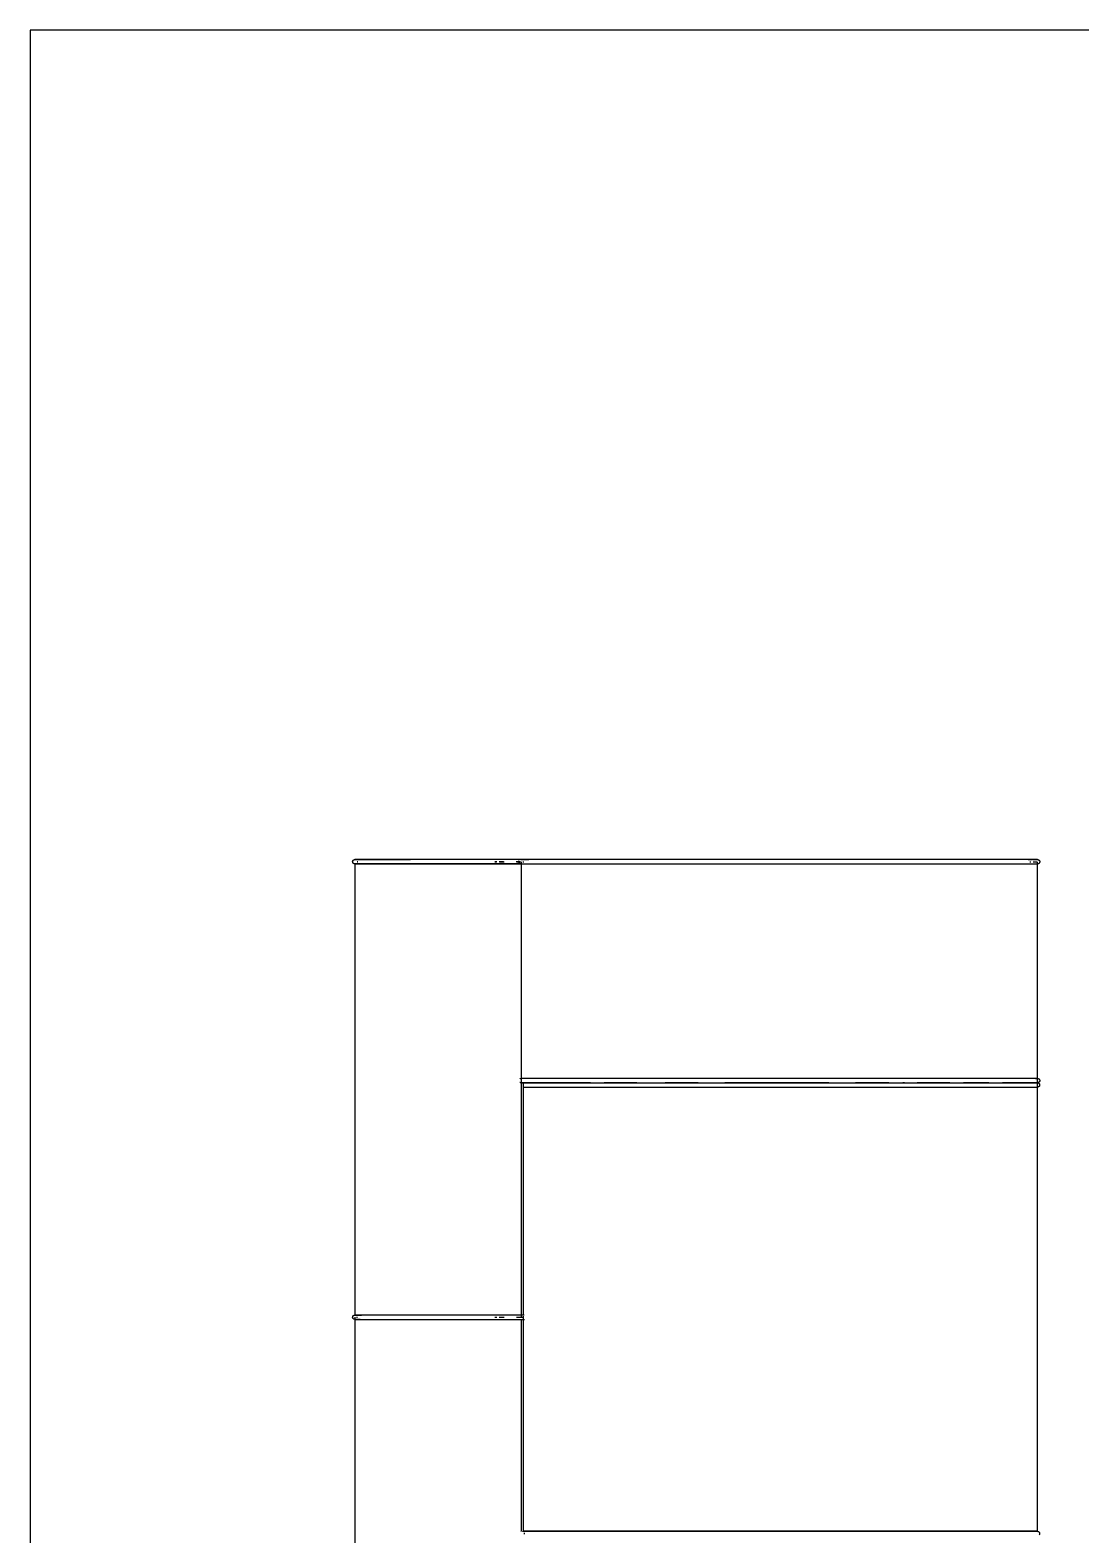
# Model space of a CAD drawing. Header units: metres. Extents: x -658 to -58, y -713 to -118.
# Drawn here: x -92.495 to -90.971, y -142.464 to -140.282 of the extents above; entities that cross this region are included whole.
import ezdxf

# ---------------------------------------------------------------- set-up
doc = ezdxf.new("R2010")
doc.units = ezdxf.units.M
doc.header["$LTSCALE"] = 100
doc.layers.add('plan', color=8, linetype='Continuous')

# ---------------------------------------------------------------- blocks, each defined once
blk = doc.blocks.new('Boxplay_Two_Seat_Settee_Sofa__-_HighTower_13286 - Boxplay_Two_Seat_Settee_Sofa__-_HighTower_13286-V113-الدور الارضي')
for p, q in [((0.3431, 0.454), (-0.8399, 0.454)), ((0.3399, 0.454), (0.3399, 0.454)), ((0.3399, 0.4461), (0.3399, 0.454)), ((0.3431, 0.4516), (0.3431, 0.4503)), ((0.3462, 0.454), (0.3462, 0.4446)), ((1.0001, 0.454), (0.3462, 0.454)), ((0.3462, 0.4488), (0.3462, 0.454)), ((0.3462, 0.251), (0.3462, 0.4488)), ((1.0001, 0.454), (1.0001, 0.454)), ((1.0001, 0.4461), (1.0001, 0.454)), ((1.0001, 0.4488), (1.0001, 0.454)), ((1.0001, 0.251), (1.0001, 0.4488)), ((1.0033, 0.4508), (1.0033, 0.4496)), ((1.0033, 0.4497), (1.0033, 0.4508)), ((1.0065, 0.3065), (1.0065, 0.3732)), ((1.0065, 0.2147), (1.0065, 0.2869)), ((0.3431, 0.251), (0.3431, 0.2481)), ((0.3431, 0.2446), (0.3431, 0.2376)), ((0.3462, 0.2446), (0.3462, 0.251)), ((0.3462, 0.2096), (0.3462, 0.2446)), ((1.0001, 0.2446), (1.0001, 0.251)), ((1.0001, 0.2134), (1.0001, 0.2446)), ((1.0033, 0.2481), (1.0033, 0.2511)), ((1.0033, 0.2509), (1.0033, 0.2488)), ((1.0033, 0.2384), (1.0033, 0.2447)), ((1.0033, 0.2442), (1.0033, 0.2374)), ((0.3431, 0.2195), (0.3431, 0.2096)), ((1.0033, 0.2147), (1.0033, 0.2202)), ((1.0033, 0.2192), (1.0033, 0.2138)), ((0.0285, 0.2083), (0.0304, 0.2083)), ((0.3403, 0.2127), (0.0326, 0.2127)), ((0.3445, 0.2098), (0.0326, 0.2098)), ((0.0326, 0.2098), (0.0326, 0.2041)), ((0.0326, 0.2041), (0.0326, -0.5224)), ((0.3399, 0.2096), (0.3399, 0.2088)), ((0.3399, 0.2088), (0.3399, 0.2083)), ((0.6828, 0.2127), (0.3422, 0.2127)), ((0.3462, 0.2085), (0.3462, 0.2088)), ((0.6797, 0.2098), (0.3463, 0.2098)), ((0.6765, 0.2098), (0.6765, 0.2098)), ((0.6765, 0.2098), (0.6765, 0.2096)), ((0.6765, 0.2096), (0.6765, 0.2088)), ((0.6765, 0.2088), (0.6765, 0.2083)), ((0.6828, 0.2098), (0.6799, 0.2098)), ((0.6828, 0.2131), (0.6828, 0.2096)), ((0.6858, 0.2131), (0.6828, 0.2131)), ((0.6828, 0.2075), (0.6828, 0.2131)), ((0.6828, 0.1125), (0.6828, 0.2075)), ((1.0033, 0.2131), (0.686, 0.2131)), ((0.6892, 0.2096), (0.6892, 0.2131)), ((1.0001, 0.2131), (1.0001, 0.2096)), ((1.0033, 0.2142), (1.0033, 0.2148)), ((1.0033, 0.2105), (1.0033, 0.209)), ((1.0065, 0.2096), (1.0065, 0.2131)), ((1.0065, 0.2108), (1.0065, 0.2127)), ((1.0065, 0.2108), (1.0065, 0.2127)), ((1.0065, 0.2085), (1.0065, 0.2108)), ((1.0065, 0.2085), (1.0065, 0.2108)), ((1.0065, 0.2085), (1.0065, 0.2083)), ((1.0065, 0.2085), (1.0065, 0.2083)), ((1.0065, 0.1692), (1.0065, 0.2019)), ((1.0065, 0.113), (1.0065, 0.1495)), ((0.6828, 0.0453), (0.6828, 0.0926)), ((1.0065, 0.0457), (1.0065, 0.093)), ((0.6828, -0.0435), (0.6828, 0.004)), ((1.0065, -0.1416), (1.0065, 0.0048)), ((0.6828, -0.2329), (0.6828, -0.0825)), ((0.6828, -0.3202), (0.6828, -0.2719)), ((1.0065, -0.3194), (1.0065, -0.2719)), ((0.6828, -0.3427), (0.6828, -0.3406)), ((0.6828, -0.4085), (0.6828, -0.3611)), ((1.0065, -0.4079), (1.0065, -0.3606)), ((0.6828, -0.4651), (0.6828, -0.4285)), ((1.0065, -0.5219), (1.0065, -0.4279)), ((0.6828, -0.5229), (0.6828, -0.4847)), ((0.0326, -0.5224), (0.0326, -0.5282)), ((0.6828, -0.5286), (0.6828, -0.5229)), ((0.0326, -0.5282), (0.0326, -0.5347)), ((0.0326, -0.5355), (0.6828, -0.5355)), ((0.6828, -0.5286), (0.6828, -0.5343)), ((0.6828, -0.5348), (0.6828, -0.5286)), ((0.6828, -0.5347), (0.6828, -0.5347)), ((0.6828, -0.5357), (1.0033, -0.5357)), ((0.6892, -0.5327), (0.6892, -0.5341)), ((1.0001, -0.5286), (1.0001, -0.5343)), ((1.0033, -0.5243), (1.0033, -0.5257)), ((1.0033, -0.5293), (1.0033, -0.5348))]:
    blk.add_line(p, q)
at = {"flags": 128}
for points in [[(0.3399, 0.454), (0.3399, 0.4541), (0.3399, 0.4542), (0.3399, 0.4544), (0.3399, 0.4545), (0.34, 0.4546), (0.34, 0.4547), (0.34, 0.4549), (0.3401, 0.455), (0.3401, 0.4551), (0.3401, 0.4552), (0.3402, 0.4553), (0.3403, 0.4555), (0.3403, 0.4556), (0.3404, 0.4557), (0.3405, 0.4558), (0.3405, 0.4559), (0.3406, 0.456), (0.3407, 0.4561), (0.3408, 0.4562), (0.3409, 0.4563), (0.341, 0.4564), (0.341, 0.4564), (0.3411, 0.4565), (0.3413, 0.4566), (0.3414, 0.4567), (0.3415, 0.4567), (0.3416, 0.4568), (0.3417, 0.4568), (0.3418, 0.4569), (0.3419, 0.4569), (0.342, 0.457), (0.3422, 0.457), (0.3423, 0.4571), (0.3424, 0.4571), (0.3425, 0.4571), (0.3427, 0.4571), (0.3428, 0.4572), (0.3429, 0.4572), (0.343, 0.4572), (0.3431, 0.4572)], [(0.3399, 0.454), (0.3399, 0.454), (0.3399, 0.454), (0.3399, 0.4539), (0.3399, 0.4539), (0.3399, 0.4539), (0.3399, 0.4538), (0.3399, 0.4537), (0.3399, 0.4537), (0.3399, 0.4536), (0.3399, 0.4535), (0.3399, 0.4534), (0.3399, 0.4533), (0.3399, 0.4531), (0.3399, 0.453), (0.3399, 0.4529), (0.3399, 0.4527), (0.3399, 0.4526), (0.3399, 0.4524), (0.3399, 0.4522), (0.3399, 0.4521), (0.3399, 0.4519), (0.3399, 0.4517), (0.3399, 0.4515), (0.3399, 0.4513), (0.3399, 0.4511), (0.3399, 0.4509), (0.3399, 0.4506), (0.3399, 0.4504), (0.3399, 0.4502), (0.3399, 0.4499), (0.3399, 0.4497), (0.3399, 0.4495), (0.3399, 0.4492), (0.3399, 0.449), (0.3399, 0.4488)], [(0.3399, 0.4488), (0.3399, 0.4022), (0.3399, 0.3552), (0.3399, 0.308), (0.3399, 0.2608), (0.3399, 0.251)], [(0.3431, 0.4572), (0.3432, 0.4572), (0.3433, 0.4572), (0.3435, 0.4571), (0.3436, 0.4571), (0.3437, 0.4571), (0.3438, 0.4571), (0.3439, 0.457), (0.3441, 0.457), (0.3442, 0.457), (0.3443, 0.4569), (0.3444, 0.4569), (0.3445, 0.4568), (0.3446, 0.4567), (0.3448, 0.4567), (0.3449, 0.4566), (0.345, 0.4565), (0.3451, 0.4565), (0.3452, 0.4564), (0.3453, 0.4563), (0.3453, 0.4562), (0.3454, 0.4561), (0.3455, 0.456), (0.3456, 0.4559), (0.3457, 0.4558), (0.3457, 0.4557), (0.3458, 0.4556), (0.3459, 0.4555), (0.3459, 0.4554), (0.346, 0.4553), (0.346, 0.4551), (0.3461, 0.455), (0.3461, 0.4549), (0.3461, 0.4548), (0.3462, 0.4547), (0.3462, 0.4545), (0.3462, 0.4544), (0.3462, 0.4543), (0.3462, 0.4542), (0.3462, 0.454), (0.3462, 0.454)], [(0.3462, 0.4488), (0.3462, 0.4491), (0.3462, 0.4493), (0.3462, 0.4496), (0.3462, 0.4498), (0.3462, 0.45), (0.3462, 0.4503), (0.3462, 0.4505), (0.3462, 0.4507), (0.3462, 0.451), (0.3462, 0.4512), (0.3462, 0.4514), (0.3462, 0.4516), (0.3462, 0.4518), (0.3462, 0.452), (0.3462, 0.4521), (0.3462, 0.4523), (0.3462, 0.4525), (0.3462, 0.4526), (0.3462, 0.4528), (0.3462, 0.4529), (0.3462, 0.4531), (0.3462, 0.4532), (0.3462, 0.4533), (0.3462, 0.4534), (0.3462, 0.4535), (0.3462, 0.4536), (0.3462, 0.4537), (0.3462, 0.4538), (0.3462, 0.4538), (0.3462, 0.4539), (0.3462, 0.4539), (0.3462, 0.454), (0.3462, 0.454), (0.3462, 0.454)], [(0.3462, 0.454), (0.3462, 0.454), (0.3462, 0.454)], [(0.3462, 0.251), (0.3462, 0.2983), (0.3462, 0.3455), (0.3462, 0.3925), (0.3462, 0.4392), (0.3462, 0.4488)], [(1.0001, 0.454), (1.0001, 0.4541), (1.0001, 0.4542), (1.0001, 0.4544), (1.0002, 0.4545), (1.0002, 0.4546), (1.0002, 0.4547), (1.0002, 0.4549), (1.0003, 0.455), (1.0003, 0.4551), (1.0004, 0.4552), (1.0004, 0.4553), (1.0005, 0.4555), (1.0005, 0.4556), (1.0006, 0.4557), (1.0007, 0.4558), (1.0008, 0.4559), (1.0008, 0.456), (1.0009, 0.4561), (1.001, 0.4562), (1.0011, 0.4563), (1.0012, 0.4564), (1.0013, 0.4564), (1.0014, 0.4565), (1.0015, 0.4566), (1.0016, 0.4567), (1.0017, 0.4567), (1.0018, 0.4568), (1.0019, 0.4568), (1.002, 0.4569), (1.0021, 0.4569), (1.0023, 0.457), (1.0024, 0.457), (1.0025, 0.4571), (1.0026, 0.4571), (1.0028, 0.4571), (1.0029, 0.4571), (1.003, 0.4572), (1.0031, 0.4572), (1.0033, 0.4572), (1.0033, 0.4572)], [(1.0001, 0.454), (1.0001, 0.454), (1.0001, 0.454), (1.0001, 0.4539), (1.0001, 0.4539), (1.0001, 0.4539), (1.0001, 0.4538), (1.0001, 0.4537), (1.0001, 0.4537), (1.0001, 0.4536), (1.0001, 0.4535), (1.0001, 0.4534), (1.0001, 0.4533), (1.0001, 0.4531), (1.0001, 0.453), (1.0001, 0.4529), (1.0001, 0.4527), (1.0001, 0.4526), (1.0001, 0.4524), (1.0001, 0.4522), (1.0001, 0.4521), (1.0001, 0.4519), (1.0001, 0.4517), (1.0001, 0.4515), (1.0001, 0.4513), (1.0001, 0.4511), (1.0001, 0.4509), (1.0001, 0.4506), (1.0001, 0.4504), (1.0001, 0.4502), (1.0001, 0.4499), (1.0001, 0.4497), (1.0001, 0.4495), (1.0001, 0.4492), (1.0001, 0.449), (1.0001, 0.4488)], [(1.0001, 0.4488), (1.0001, 0.4022), (1.0001, 0.3552), (1.0001, 0.308), (1.0001, 0.2608), (1.0001, 0.251)], [(1.0033, 0.4572), (1.0034, 0.4572), (1.0036, 0.4572), (1.0037, 0.4571), (1.0038, 0.4571), (1.0039, 0.4571), (1.0041, 0.4571), (1.0042, 0.457), (1.0043, 0.457), (1.0044, 0.457), (1.0045, 0.4569), (1.0047, 0.4569), (1.0048, 0.4568), (1.0049, 0.4567), (1.005, 0.4567), (1.0051, 0.4566), (1.0052, 0.4565), (1.0053, 0.4565), (1.0054, 0.4564), (1.0055, 0.4563), (1.0056, 0.4562), (1.0057, 0.4561), (1.0057, 0.456), (1.0058, 0.4559), (1.0059, 0.4558), (1.006, 0.4557), (1.006, 0.4556), (1.0061, 0.4555), (1.0062, 0.4554), (1.0062, 0.4553), (1.0063, 0.4551), (1.0063, 0.455), (1.0063, 0.4549), (1.0064, 0.4548), (1.0064, 0.4547), (1.0064, 0.4545), (1.0064, 0.4544), (1.0065, 0.4543), (1.0065, 0.4542), (1.0065, 0.454), (1.0065, 0.454)], [(1.0065, 0.4488), (1.0065, 0.4491), (1.0065, 0.4493), (1.0065, 0.4496), (1.0065, 0.4498), (1.0065, 0.45), (1.0065, 0.4503), (1.0065, 0.4505), (1.0065, 0.4507), (1.0065, 0.451), (1.0065, 0.4512), (1.0065, 0.4514), (1.0065, 0.4516), (1.0065, 0.4518), (1.0065, 0.452), (1.0065, 0.4521), (1.0065, 0.4523), (1.0065, 0.4525), (1.0065, 0.4526), (1.0065, 0.4528), (1.0065, 0.4529), (1.0065, 0.4531), (1.0065, 0.4532), (1.0065, 0.4533), (1.0065, 0.4534), (1.0065, 0.4535), (1.0065, 0.4536), (1.0065, 0.4537), (1.0065, 0.4538), (1.0065, 0.4538), (1.0065, 0.4539), (1.0065, 0.4539), (1.0065, 0.454), (1.0065, 0.454), (1.0065, 0.454)], [(1.0065, 0.454), (1.0065, 0.454), (1.0065, 0.454)], [(1.0065, 0.454), (1.0065, 0.4321), (1.0065, 0.3994), (1.0065, 0.3794)], [(1.0065, 0.251), (1.0065, 0.2983), (1.0065, 0.3455), (1.0065, 0.3925), (1.0065, 0.4392), (1.0065, 0.4488)], [(1.0065, 0.3794), (1.0065, 0.3794), (1.0065, 0.3793), (1.0065, 0.3793), (1.0065, 0.3792), (1.0065, 0.3791), (1.0065, 0.379), (1.0065, 0.3789), (1.0065, 0.3788), (1.0065, 0.3787), (1.0065, 0.3785), (1.0065, 0.3784), (1.0065, 0.3783), (1.0065, 0.3781), (1.0065, 0.3779), (1.0065, 0.3778), (1.0065, 0.3776), (1.0065, 0.3774), (1.0065, 0.3772), (1.0065, 0.377), (1.0065, 0.3768), (1.0065, 0.3766), (1.0065, 0.3764), (1.0065, 0.3762), (1.0065, 0.3759), (1.0065, 0.3757), (1.0065, 0.3755), (1.0065, 0.3752), (1.0065, 0.375), (1.0065, 0.3747), (1.0065, 0.3745), (1.0065, 0.3742), (1.0065, 0.374), (1.0065, 0.3737), (1.0065, 0.3735), (1.0065, 0.3732), (1.0065, 0.3732)], [(0.3399, 0.251), (0.3399, 0.2507), (0.3399, 0.2505), (0.3399, 0.2502), (0.3399, 0.25), (0.3399, 0.2497), (0.3399, 0.2495), (0.3399, 0.2492), (0.3399, 0.249), (0.3399, 0.2487), (0.3399, 0.2485), (0.3399, 0.2483), (0.3399, 0.248), (0.3399, 0.2478), (0.3399, 0.2476), (0.3399, 0.2474), (0.3399, 0.2472), (0.3399, 0.247), (0.3399, 0.2468), (0.3399, 0.2466), (0.3399, 0.2464), (0.3399, 0.2462), (0.3399, 0.2461), (0.3399, 0.2459), (0.3399, 0.2457), (0.3399, 0.2456), (0.3399, 0.2455), (0.3399, 0.2453), (0.3399, 0.2452), (0.3399, 0.2451), (0.3399, 0.245), (0.3399, 0.2449), (0.3399, 0.2448), (0.3399, 0.2447), (0.3399, 0.2447), (0.3399, 0.2446), (0.3399, 0.2446), (0.3399, 0.2446)], [(0.3399, 0.2446), (0.3399, 0.2246), (0.3399, 0.211), (0.3399, 0.2096)], [(0.3462, 0.2446), (0.3462, 0.2446), (0.3462, 0.2447), (0.3462, 0.2447), (0.3462, 0.2448), (0.3462, 0.2449), (0.3462, 0.245), (0.3462, 0.2451), (0.3462, 0.2452), (0.3462, 0.2453), (0.3462, 0.2454), (0.3462, 0.2456), (0.3462, 0.2457), (0.3462, 0.2459), (0.3462, 0.246), (0.3462, 0.2462), (0.3462, 0.2464), (0.3462, 0.2465), (0.3462, 0.2467), (0.3462, 0.2469), (0.3462, 0.2471), (0.3462, 0.2473), (0.3462, 0.2476), (0.3462, 0.2478), (0.3462, 0.248), (0.3462, 0.2482), (0.3462, 0.2485), (0.3462, 0.2487), (0.3462, 0.2489), (0.3462, 0.2492), (0.3462, 0.2494), (0.3462, 0.2497), (0.3462, 0.2499), (0.3462, 0.2502), (0.3462, 0.2504), (0.3462, 0.2507), (0.3462, 0.2509), (0.3462, 0.251)], [(0.3462, 0.2096), (0.3462, 0.2221), (0.3462, 0.2412), (0.3462, 0.2446)], [(1.0001, 0.251), (1.0001, 0.2507), (1.0001, 0.2505), (1.0001, 0.2502), (1.0001, 0.25), (1.0001, 0.2497), (1.0001, 0.2495), (1.0001, 0.2492), (1.0001, 0.249), (1.0001, 0.2487), (1.0001, 0.2485), (1.0001, 0.2483), (1.0001, 0.248), (1.0001, 0.2478), (1.0001, 0.2476), (1.0001, 0.2474), (1.0001, 0.2472), (1.0001, 0.247), (1.0001, 0.2468), (1.0001, 0.2466), (1.0001, 0.2464), (1.0001, 0.2462), (1.0001, 0.2461), (1.0001, 0.2459), (1.0001, 0.2457), (1.0001, 0.2456), (1.0001, 0.2455), (1.0001, 0.2453), (1.0001, 0.2452), (1.0001, 0.2451), (1.0001, 0.245), (1.0001, 0.2449), (1.0001, 0.2448), (1.0001, 0.2447), (1.0001, 0.2447), (1.0001, 0.2446), (1.0001, 0.2446), (1.0001, 0.2446)], [(1.0001, 0.2446), (1.0001, 0.2246), (1.0001, 0.211), (1.0001, 0.2096)], [(1.0065, 0.2446), (1.0065, 0.2446), (1.0065, 0.2447), (1.0065, 0.2447), (1.0065, 0.2448), (1.0065, 0.2449), (1.0065, 0.245), (1.0065, 0.2451), (1.0065, 0.2452), (1.0065, 0.2453), (1.0065, 0.2454), (1.0065, 0.2456), (1.0065, 0.2457), (1.0065, 0.2459), (1.0065, 0.246), (1.0065, 0.2462), (1.0065, 0.2464), (1.0065, 0.2465), (1.0065, 0.2467), (1.0065, 0.2469), (1.0065, 0.2471), (1.0065, 0.2473), (1.0065, 0.2476), (1.0065, 0.2478), (1.0065, 0.248), (1.0065, 0.2482), (1.0065, 0.2485), (1.0065, 0.2487), (1.0065, 0.2489), (1.0065, 0.2492), (1.0065, 0.2494), (1.0065, 0.2497), (1.0065, 0.2499), (1.0065, 0.2502), (1.0065, 0.2504), (1.0065, 0.2507), (1.0065, 0.2509), (1.0065, 0.251)], [(1.0065, 0.2096), (1.0065, 0.2221), (1.0065, 0.2412), (1.0065, 0.2446)], [(0.0325, 0.2107), (0.0325, 0.2106), (0.0325, 0.2105), (0.0326, 0.2104), (0.0326, 0.2102), (0.0326, 0.2101), (0.0326, 0.21), (0.0326, 0.2099), (0.0326, 0.2098)], [(0.0326, 0.2132), (0.0326, 0.213), (0.0326, 0.2129), (0.0326, 0.2128)], [(0.0326, 0.2041), (0.0326, 0.2043), (0.0326, 0.2046), (0.0326, 0.2048), (0.0326, 0.2051), (0.0326, 0.2053), (0.0326, 0.2055), (0.0326, 0.2058), (0.0326, 0.206), (0.0326, 0.2063), (0.0326, 0.2065), (0.0326, 0.2067), (0.0326, 0.2069), (0.0326, 0.2071), (0.0326, 0.2073), (0.0326, 0.2075), (0.0326, 0.2077), (0.0326, 0.2079), (0.0326, 0.2081), (0.0326, 0.2083), (0.0326, 0.2084), (0.0326, 0.2086), (0.0326, 0.2087), (0.0326, 0.2089), (0.0326, 0.209), (0.0326, 0.2091), (0.0326, 0.2092), (0.0326, 0.2093), (0.0326, 0.2094), (0.0326, 0.2095), (0.0326, 0.2096), (0.0326, 0.2096), (0.0326, 0.2097), (0.0326, 0.2098), (0.0326, 0.2098), (0.0326, 0.2098), (0.0326, 0.2098), (0.0326, 0.2098)], [(0.0326, 0.2098), (0.0326, 0.2098), (0.0326, 0.2098)], [(0.0326, -0.5224), (0.0326, -0.3603), (0.0326, -0.1978), (0.0326, -0.0353), (0.0326, 0.127), (0.0326, 0.2041)], [(0.3399, 0.2129), (0.3399, 0.213), (0.3399, 0.2131)], [(0.6765, 0.2129), (0.6765, 0.213), (0.6765, 0.2131)], [(0.6765, 0.2098), (0.6765, 0.21), (0.6765, 0.2101), (0.6765, 0.2102), (0.6765, 0.2103), (0.6766, 0.2105), (0.6766, 0.2106), (0.6766, 0.2107)], [(0.6765, 0.2098), (0.6765, 0.2098), (0.6765, 0.2098), (0.6765, 0.2098), (0.6765, 0.2098), (0.6765, 0.2097), (0.6765, 0.2096), (0.6765, 0.2096), (0.6765, 0.2095), (0.6765, 0.2094), (0.6765, 0.2093), (0.6765, 0.2092), (0.6765, 0.2091), (0.6765, 0.209), (0.6765, 0.2089), (0.6765, 0.2087), (0.6765, 0.2086), (0.6765, 0.2084), (0.6765, 0.2083), (0.6765, 0.2081), (0.6765, 0.2079), (0.6765, 0.2077), (0.6765, 0.2075), (0.6765, 0.2073), (0.6765, 0.2071), (0.6765, 0.2069), (0.6765, 0.2067), (0.6765, 0.2065), (0.6765, 0.2062), (0.6765, 0.206), (0.6765, 0.2058), (0.6765, 0.2055), (0.6765, 0.2053), (0.6765, 0.2051), (0.6765, 0.2048), (0.6765, 0.2046), (0.6765, 0.2043), (0.6765, 0.2041)], [(0.6765, 0.2041), (0.6765, 0.042), (0.6765, -0.1205), (0.6765, -0.283), (0.6765, -0.4453), (0.6765, -0.5224)], [(0.6827, 0.2107), (0.6828, 0.2106), (0.6828, 0.2105), (0.6828, 0.2104)], [(0.6828, 0.2131), (0.6828, 0.2133), (0.6829, 0.2134), (0.6829, 0.2135), (0.6829, 0.2136), (0.6829, 0.2138), (0.6829, 0.2139), (0.683, 0.214), (0.683, 0.2141), (0.6831, 0.2143), (0.6831, 0.2144), (0.6831, 0.2145), (0.6832, 0.2146), (0.6833, 0.2147), (0.6833, 0.2148)], [(0.6828, 0.2131), (0.6828, 0.2131), (0.6828, 0.2131)], [(0.6828, 0.2131), (0.6828, 0.2131), (0.6828, 0.2131), (0.6828, 0.2131), (0.6828, 0.2131), (0.6828, 0.213), (0.6828, 0.2129), (0.6828, 0.2129), (0.6828, 0.2128), (0.6828, 0.2127), (0.6828, 0.2126), (0.6828, 0.2125), (0.6828, 0.2124), (0.6828, 0.2123), (0.6828, 0.2122), (0.6828, 0.212), (0.6828, 0.2119), (0.6828, 0.2117), (0.6828, 0.2116), (0.6828, 0.2114), (0.6828, 0.2112), (0.6828, 0.211), (0.6828, 0.2108), (0.6828, 0.2106), (0.6828, 0.2104), (0.6828, 0.2102), (0.6828, 0.21), (0.6828, 0.2098), (0.6828, 0.2095), (0.6828, 0.2093), (0.6828, 0.2091), (0.6828, 0.2088), (0.6828, 0.2086), (0.6828, 0.2084), (0.6828, 0.2081), (0.6828, 0.2079), (0.6828, 0.2076), (0.6828, 0.2075)], [(0.6828, 0.2075), (0.6828, 0.0702), (0.6828, -0.0675), (0.6828, -0.2053), (0.6828, -0.343), (0.6828, -0.4804), (0.6828, -0.5229)], [(0.6888, 0.2147), (0.6888, 0.2146), (0.6889, 0.2145), (0.6889, 0.2144), (0.689, 0.2143), (0.689, 0.2142), (0.6891, 0.214), (0.6891, 0.2139), (0.6891, 0.2138), (0.6892, 0.2137), (0.6892, 0.2135), (0.6892, 0.2134), (0.6892, 0.2133), (0.6892, 0.2132), (0.6892, 0.2131)], [(0.6892, 0.2075), (0.6892, 0.2077), (0.6892, 0.208), (0.6892, 0.2082), (0.6892, 0.2085), (0.6892, 0.2087), (0.6892, 0.2089), (0.6892, 0.2092), (0.6892, 0.2094), (0.6892, 0.2096), (0.6892, 0.2099), (0.6892, 0.2101), (0.6892, 0.2103), (0.6892, 0.2105), (0.6892, 0.2107), (0.6892, 0.2109), (0.6892, 0.2111), (0.6892, 0.2113), (0.6892, 0.2115), (0.6892, 0.2116), (0.6892, 0.2118), (0.6892, 0.2119), (0.6892, 0.2121), (0.6892, 0.2122), (0.6892, 0.2123), (0.6892, 0.2125), (0.6892, 0.2126), (0.6892, 0.2127), (0.6892, 0.2128), (0.6892, 0.2128), (0.6892, 0.2129), (0.6892, 0.213), (0.6892, 0.213), (0.6892, 0.2131), (0.6892, 0.2131), (0.6892, 0.2131), (0.6892, 0.2131)], [(0.6892, 0.2131), (0.6892, 0.2131), (0.6892, 0.2131)], [(0.6892, -0.5229), (0.6892, -0.3856), (0.6892, -0.2479), (0.6892, -0.1101), (0.6892, 0.0276), (0.6892, 0.165), (0.6892, 0.2075)], [(1.0001, 0.2131), (1.0001, 0.2133), (1.0001, 0.2134), (1.0001, 0.2135), (1.0002, 0.2136), (1.0002, 0.2138), (1.0002, 0.2139), (1.0002, 0.214), (1.0003, 0.2141), (1.0003, 0.2143), (1.0004, 0.2144), (1.0004, 0.2145), (1.0005, 0.2146), (1.0005, 0.2147), (1.0006, 0.2148), (1.0007, 0.2149), (1.0008, 0.215), (1.0008, 0.2151), (1.0009, 0.2152), (1.001, 0.2153), (1.0011, 0.2154), (1.0012, 0.2155), (1.0013, 0.2156), (1.0014, 0.2157), (1.0015, 0.2157), (1.0016, 0.2158), (1.0017, 0.2159), (1.0018, 0.2159), (1.0019, 0.216), (1.002, 0.216), (1.0021, 0.2161), (1.0023, 0.2161), (1.0024, 0.2162), (1.0025, 0.2162), (1.0026, 0.2162), (1.0028, 0.2163), (1.0029, 0.2163), (1.003, 0.2163), (1.0031, 0.2163), (1.0033, 0.2163), (1.0033, 0.2163)], [(1.0001, 0.2131), (1.0001, 0.2131), (1.0001, 0.2131)], [(1.0001, 0.2131), (1.0001, 0.2131), (1.0001, 0.2131), (1.0001, 0.2131), (1.0001, 0.2131), (1.0001, 0.213), (1.0001, 0.2129), (1.0001, 0.2129), (1.0001, 0.2128), (1.0001, 0.2127), (1.0001, 0.2126), (1.0001, 0.2125), (1.0001, 0.2124), (1.0001, 0.2123), (1.0001, 0.2122), (1.0001, 0.212), (1.0001, 0.2119), (1.0001, 0.2117), (1.0001, 0.2116), (1.0001, 0.2114), (1.0001, 0.2112), (1.0001, 0.211), (1.0001, 0.2108), (1.0001, 0.2106), (1.0001, 0.2104), (1.0001, 0.2102), (1.0001, 0.21), (1.0001, 0.2098), (1.0001, 0.2095), (1.0001, 0.2093), (1.0001, 0.2091), (1.0001, 0.2088), (1.0001, 0.2086), (1.0001, 0.2084), (1.0001, 0.2081), (1.0001, 0.2079), (1.0001, 0.2076), (1.0001, 0.2075)], [(1.0001, 0.2075), (1.0001, 0.0702), (1.0001, -0.0675), (1.0001, -0.2053), (1.0001, -0.343), (1.0001, -0.4804), (1.0001, -0.5229)], [(1.0002, 0.2133), (1.0002, 0.2134), (1.0002, 0.2135), (1.0002, 0.2136), (1.0003, 0.2137), (1.0003, 0.2139), (1.0004, 0.214), (1.0004, 0.2141), (1.0005, 0.2142)], [(1.0008, 0.2147), (1.0009, 0.2148), (1.001, 0.2149), (1.0011, 0.215), (1.0012, 0.2151), (1.0013, 0.2152), (1.0014, 0.2153), (1.0015, 0.2153), (1.0016, 0.2154), (1.0017, 0.2155), (1.0018, 0.2155), (1.0019, 0.2156), (1.002, 0.2157), (1.0021, 0.2157), (1.0023, 0.2158), (1.0024, 0.2158), (1.0025, 0.2158), (1.0026, 0.2159), (1.0028, 0.2159), (1.0029, 0.2159), (1.003, 0.2159), (1.0031, 0.2159), (1.0033, 0.2159), (1.0033, 0.2159)], [(1.0033, 0.2163), (1.0034, 0.2163), (1.0036, 0.2163), (1.0037, 0.2163), (1.0038, 0.2163), (1.0039, 0.2162), (1.0041, 0.2162), (1.0042, 0.2162), (1.0043, 0.2161), (1.0044, 0.2161), (1.0045, 0.2161), (1.0047, 0.216), (1.0048, 0.2159)], [(1.0033, 0.2159), (1.0034, 0.2159), (1.0036, 0.2159), (1.0037, 0.2159), (1.0038, 0.2159), (1.0039, 0.2159), (1.0041, 0.2158), (1.0042, 0.2158)], [(1.0033, 0.2159), (1.0034, 0.2159), (1.0036, 0.2159), (1.0037, 0.2159), (1.0038, 0.2159), (1.0039, 0.2159), (1.0041, 0.2158), (1.0042, 0.2158)], [(1.0064, 0.2133), (1.0064, 0.2132), (1.0065, 0.213), (1.0065, 0.2129), (1.0065, 0.2128), (1.0065, 0.2127)], [(1.0064, 0.2133), (1.0064, 0.2132), (1.0065, 0.213), (1.0065, 0.2129), (1.0065, 0.2128), (1.0065, 0.2127)], [(1.0065, 0.2083), (1.0065, 0.2081), (1.0065, 0.208), (1.0065, 0.2079), (1.0064, 0.2078), (1.0064, 0.2076)], [(1.0065, 0.2083), (1.0065, 0.2082), (1.0065, 0.2081), (1.0065, 0.2079), (1.0064, 0.2078), (1.0064, 0.2077)], [(1.0065, 0.2083), (1.0065, 0.2081), (1.0065, 0.208), (1.0065, 0.2079), (1.0064, 0.2078), (1.0064, 0.2076)], [(1.0065, 0.2134), (1.0065, 0.2133), (1.0065, 0.2132), (1.0065, 0.2131)], [(1.0065, 0.2134), (1.0065, 0.2132), (1.0065, 0.2129), (1.0065, 0.2127), (1.0065, 0.2124), (1.0065, 0.2122), (1.0065, 0.212), (1.0065, 0.2117), (1.0065, 0.2115), (1.0065, 0.2113), (1.0065, 0.2111), (1.0065, 0.2109)], [(1.0065, 0.2075), (1.0065, 0.2077), (1.0065, 0.208), (1.0065, 0.2082), (1.0065, 0.2085), (1.0065, 0.2087), (1.0065, 0.2089), (1.0065, 0.2092), (1.0065, 0.2094), (1.0065, 0.2096), (1.0065, 0.2099), (1.0065, 0.2101), (1.0065, 0.2103), (1.0065, 0.2105), (1.0065, 0.2107), (1.0065, 0.2109), (1.0065, 0.2111), (1.0065, 0.2113), (1.0065, 0.2115), (1.0065, 0.2116), (1.0065, 0.2118), (1.0065, 0.2119), (1.0065, 0.2121), (1.0065, 0.2122), (1.0065, 0.2123), (1.0065, 0.2125), (1.0065, 0.2126), (1.0065, 0.2127), (1.0065, 0.2128), (1.0065, 0.2128), (1.0065, 0.2129), (1.0065, 0.213), (1.0065, 0.213), (1.0065, 0.2131), (1.0065, 0.2131), (1.0065, 0.2131), (1.0065, 0.2131)], [(1.0065, 0.2131), (1.0065, 0.2131), (1.0065, 0.2131)], [(1.0065, 0.2127), (1.0065, 0.2108), (1.0065, 0.2083)], [(1.0065, 0.2127), (1.0065, 0.2108), (1.0065, 0.2083)], [(1.0065, 0.2091), (1.0065, 0.209), (1.0065, 0.2088), (1.0065, 0.2088), (1.0065, 0.2087), (1.0065, 0.2086), (1.0065, 0.2085), (1.0065, 0.2085), (1.0065, 0.2084), (1.0065, 0.2084), (1.0065, 0.2083), (1.0065, 0.2083), (1.0065, 0.2083)], [(1.0065, 0.2083), (1.0065, 0.2085), (1.0065, 0.2088)], [(1.0065, 0.2083), (1.0065, 0.2085), (1.0065, 0.2088)], [(1.0065, 0.2083), (1.0065, 0.2083), (1.0065, 0.2082), (1.0065, 0.2082), (1.0065, 0.2081), (1.0065, 0.2081), (1.0065, 0.208), (1.0065, 0.2079), (1.0065, 0.2078), (1.0065, 0.2077), (1.0065, 0.2076), (1.0065, 0.2075), (1.0065, 0.2074), (1.0065, 0.2073), (1.0065, 0.2071), (1.0065, 0.207), (1.0065, 0.2068), (1.0065, 0.2066), (1.0065, 0.2065), (1.0065, 0.2063), (1.0065, 0.2061), (1.0065, 0.2059), (1.0065, 0.2057), (1.0065, 0.2055), (1.0065, 0.2053), (1.0065, 0.205), (1.0065, 0.2048), (1.0065, 0.2046), (1.0065, 0.2044), (1.0065, 0.2041), (1.0065, 0.2039), (1.0065, 0.2036), (1.0065, 0.2034), (1.0065, 0.2031), (1.0065, 0.2029), (1.0065, 0.2026), (1.0065, 0.2024), (1.0065, 0.2021), (1.0065, 0.2019)], [(1.0065, 0.2083), (1.0065, 0.2083), (1.0065, 0.2083)], [(1.0065, -0.5229), (1.0065, -0.3856), (1.0065, -0.2479), (1.0065, -0.1101), (1.0065, 0.0276), (1.0065, 0.165), (1.0065, 0.2075)], [(0.0326, -0.5282), (0.0326, -0.5281), (0.0326, -0.5281), (0.0326, -0.5281), (0.0326, -0.528), (0.0326, -0.5279), (0.0326, -0.5279), (0.0326, -0.5278), (0.0326, -0.5277), (0.0326, -0.5276), (0.0326, -0.5275), (0.0326, -0.5273), (0.0326, -0.5272), (0.0326, -0.5271), (0.0326, -0.5269), (0.0326, -0.5268), (0.0326, -0.5266), (0.0326, -0.5264), (0.0326, -0.5262), (0.0326, -0.5261), (0.0326, -0.5259), (0.0326, -0.5257), (0.0326, -0.5255), (0.0326, -0.5252), (0.0326, -0.525), (0.0326, -0.5248), (0.0326, -0.5246), (0.0326, -0.5244), (0.0326, -0.5241), (0.0326, -0.5239), (0.0326, -0.5236), (0.0326, -0.5234), (0.0326, -0.5231), (0.0326, -0.5229), (0.0326, -0.5226), (0.0326, -0.5224)], [(0.6765, -0.5224), (0.6765, -0.5226), (0.6765, -0.5229), (0.6765, -0.5231), (0.6765, -0.5234), (0.6765, -0.5236), (0.6765, -0.5239), (0.6765, -0.5241), (0.6765, -0.5244), (0.6765, -0.5246), (0.6765, -0.5248), (0.6765, -0.525), (0.6765, -0.5253), (0.6765, -0.5255), (0.6765, -0.5257), (0.6765, -0.5259), (0.6765, -0.5261), (0.6765, -0.5262), (0.6765, -0.5264), (0.6765, -0.5266), (0.6765, -0.5268), (0.6765, -0.5269), (0.6765, -0.5271), (0.6765, -0.5272), (0.6765, -0.5273), (0.6765, -0.5275), (0.6765, -0.5276), (0.6765, -0.5277), (0.6765, -0.5278), (0.6765, -0.5279), (0.6765, -0.5279), (0.6765, -0.528), (0.6765, -0.5281), (0.6765, -0.5281), (0.6765, -0.5281), (0.6765, -0.5282)], [(0.6828, -0.5229), (0.6828, -0.5232), (0.6828, -0.5234), (0.6828, -0.5237), (0.6828, -0.5239), (0.6828, -0.5241), (0.6828, -0.5244), (0.6828, -0.5246), (0.6828, -0.5249), (0.6828, -0.5251), (0.6828, -0.5253), (0.6828, -0.5255), (0.6828, -0.5257), (0.6828, -0.526), (0.6828, -0.5262), (0.6828, -0.5264), (0.6828, -0.5265), (0.6828, -0.5267), (0.6828, -0.5269), (0.6828, -0.5271), (0.6828, -0.5272), (0.6828, -0.5274), (0.6828, -0.5275), (0.6828, -0.5277), (0.6828, -0.5278), (0.6828, -0.5279), (0.6828, -0.528), (0.6828, -0.5281), (0.6828, -0.5282), (0.6828, -0.5283), (0.6828, -0.5284), (0.6828, -0.5284), (0.6828, -0.5285), (0.6828, -0.5285), (0.6828, -0.5286), (0.6828, -0.5286)], [(0.6892, -0.5286), (0.6892, -0.5286), (0.6892, -0.5285), (0.6892, -0.5285), (0.6892, -0.5284), (0.6892, -0.5284), (0.6892, -0.5283), (0.6892, -0.5282), (0.6892, -0.5281), (0.6892, -0.528), (0.6892, -0.5279), (0.6892, -0.5278), (0.6892, -0.5277), (0.6892, -0.5275), (0.6892, -0.5274), (0.6892, -0.5272), (0.6892, -0.5271), (0.6892, -0.5269), (0.6892, -0.5267), (0.6892, -0.5265), (0.6892, -0.5263), (0.6892, -0.5261), (0.6892, -0.5259), (0.6892, -0.5257), (0.6892, -0.5255), (0.6892, -0.5253), (0.6892, -0.5251), (0.6892, -0.5248), (0.6892, -0.5246), (0.6892, -0.5244), (0.6892, -0.5241), (0.6892, -0.5239), (0.6892, -0.5236), (0.6892, -0.5234), (0.6892, -0.5231), (0.6892, -0.5229)], [(1.0001, -0.5229), (1.0001, -0.5232), (1.0001, -0.5234), (1.0001, -0.5237), (1.0001, -0.5239), (1.0001, -0.5241), (1.0001, -0.5244), (1.0001, -0.5246), (1.0001, -0.5249), (1.0001, -0.5251), (1.0001, -0.5253), (1.0001, -0.5255), (1.0001, -0.5257), (1.0001, -0.526), (1.0001, -0.5262), (1.0001, -0.5264), (1.0001, -0.5265), (1.0001, -0.5267), (1.0001, -0.5269), (1.0001, -0.5271), (1.0001, -0.5272), (1.0001, -0.5274), (1.0001, -0.5275), (1.0001, -0.5277), (1.0001, -0.5278), (1.0001, -0.5279), (1.0001, -0.528), (1.0001, -0.5281), (1.0001, -0.5282), (1.0001, -0.5283), (1.0001, -0.5284), (1.0001, -0.5284), (1.0001, -0.5285), (1.0001, -0.5285), (1.0001, -0.5286), (1.0001, -0.5286)], [(1.0065, -0.5219), (1.0065, -0.5221), (1.0065, -0.5224), (1.0065, -0.5226), (1.0065, -0.5229), (1.0065, -0.5231), (1.0065, -0.5234), (1.0065, -0.5236), (1.0065, -0.5239), (1.0065, -0.5241), (1.0065, -0.5243), (1.0065, -0.5246), (1.0065, -0.5248), (1.0065, -0.525), (1.0065, -0.5252), (1.0065, -0.5255), (1.0065, -0.5257), (1.0065, -0.5259), (1.0065, -0.5261), (1.0065, -0.5262), (1.0065, -0.5264), (1.0065, -0.5266), (1.0065, -0.5268), (1.0065, -0.5269), (1.0065, -0.5271), (1.0065, -0.5272), (1.0065, -0.5273), (1.0065, -0.5275), (1.0065, -0.5276)], [(1.0065, -0.5286), (1.0065, -0.5286), (1.0065, -0.5285), (1.0065, -0.5285), (1.0065, -0.5284), (1.0065, -0.5284), (1.0065, -0.5283), (1.0065, -0.5282), (1.0065, -0.5281), (1.0065, -0.528), (1.0065, -0.5279), (1.0065, -0.5278), (1.0065, -0.5277), (1.0065, -0.5275), (1.0065, -0.5274), (1.0065, -0.5272), (1.0065, -0.5271), (1.0065, -0.5269), (1.0065, -0.5267), (1.0065, -0.5265), (1.0065, -0.5263), (1.0065, -0.5261), (1.0065, -0.5259), (1.0065, -0.5257), (1.0065, -0.5255), (1.0065, -0.5253), (1.0065, -0.5251), (1.0065, -0.5248), (1.0065, -0.5246), (1.0065, -0.5244), (1.0065, -0.5241), (1.0065, -0.5239), (1.0065, -0.5236), (1.0065, -0.5234), (1.0065, -0.5231), (1.0065, -0.5229)], [(0.0294, -0.5387), (0.0293, -0.5387), (0.0292, -0.5387), (0.029, -0.5387), (0.0289, -0.5387), (0.0288, -0.5386), (0.0287, -0.5386), (0.0286, -0.5386), (0.0284, -0.5385), (0.0283, -0.5385), (0.0282, -0.5385), (0.0281, -0.5384), (0.028, -0.5383), (0.0279, -0.5383), (0.0277, -0.5382), (0.0276, -0.5382), (0.0275, -0.5381), (0.0274, -0.538)], [(0.0326, -0.5355), (0.0326, -0.5357), (0.0326, -0.5358), (0.0326, -0.5359), (0.0326, -0.536), (0.0325, -0.5362), (0.0325, -0.5363), (0.0325, -0.5364), (0.0324, -0.5365), (0.0324, -0.5366), (0.0324, -0.5368), (0.0323, -0.5369), (0.0322, -0.537), (0.0322, -0.5371), (0.0321, -0.5372), (0.032, -0.5373), (0.032, -0.5374), (0.0319, -0.5375), (0.0318, -0.5376), (0.0317, -0.5377), (0.0316, -0.5378), (0.0315, -0.5379), (0.0315, -0.538), (0.0314, -0.5381), (0.0312, -0.5381), (0.0311, -0.5382), (0.031, -0.5383), (0.0309, -0.5383), (0.0308, -0.5384), (0.0307, -0.5384), (0.0306, -0.5385), (0.0305, -0.5385), (0.0303, -0.5386), (0.0302, -0.5386), (0.0301, -0.5386), (0.03, -0.5387), (0.0298, -0.5387), (0.0297, -0.5387), (0.0296, -0.5387), (0.0295, -0.5387), (0.0294, -0.5387)], [(0.0326, -0.5355), (0.0326, -0.5339), (0.0326, -0.5288), (0.0326, -0.5282)], [(0.0326, -0.5335), (0.0326, -0.5355), (0.0326, -0.5355)], [(0.6765, -0.5282), (0.6765, -0.5335), (0.6765, -0.5355), (0.6765, -0.5355)], [(0.6797, -0.5387), (0.6795, -0.5387), (0.6794, -0.5387), (0.6793, -0.5387), (0.6792, -0.5387), (0.679, -0.5386), (0.6789, -0.5386), (0.6788, -0.5386), (0.6787, -0.5385), (0.6786, -0.5385), (0.6784, -0.5385), (0.6783, -0.5384), (0.6782, -0.5383), (0.6781, -0.5383), (0.678, -0.5382), (0.6779, -0.5382), (0.6778, -0.5381), (0.6777, -0.538), (0.6776, -0.5379), (0.6775, -0.5378), (0.6774, -0.5377), (0.6773, -0.5377), (0.6772, -0.5376), (0.6771, -0.5375), (0.6771, -0.5374), (0.677, -0.5372), (0.6769, -0.5371), (0.6769, -0.537), (0.6768, -0.5369), (0.6768, -0.5368), (0.6767, -0.5367), (0.6767, -0.5366), (0.6766, -0.5364), (0.6766, -0.5363), (0.6766, -0.5362), (0.6765, -0.5361), (0.6765, -0.5359), (0.6765, -0.5358), (0.6765, -0.5357), (0.6765, -0.5356), (0.6765, -0.5355)], [(0.6829, -0.5355), (0.6828, -0.5357), (0.6828, -0.5358), (0.6828, -0.5359), (0.6828, -0.536), (0.6828, -0.5362), (0.6828, -0.5363), (0.6827, -0.5364), (0.6827, -0.5365), (0.6826, -0.5366), (0.6826, -0.5368), (0.6825, -0.5369), (0.6825, -0.537), (0.6824, -0.5371), (0.6824, -0.5372), (0.6823, -0.5373), (0.6822, -0.5374), (0.6821, -0.5375), (0.6821, -0.5376), (0.682, -0.5377), (0.6819, -0.5378), (0.6818, -0.5379), (0.6817, -0.538), (0.6816, -0.5381), (0.6815, -0.5381), (0.6814, -0.5382), (0.6813, -0.5383), (0.6812, -0.5383), (0.6811, -0.5384), (0.6809, -0.5384), (0.6808, -0.5385), (0.6807, -0.5385), (0.6806, -0.5386), (0.6805, -0.5386), (0.6803, -0.5386), (0.6802, -0.5387), (0.6801, -0.5387), (0.68, -0.5387), (0.6798, -0.5387), (0.6797, -0.5387), (0.6797, -0.5387)], [(0.686, -0.5388), (0.6859, -0.5388), (0.6858, -0.5388), (0.6856, -0.5388), (0.6855, -0.5388), (0.6854, -0.5388), (0.6853, -0.5388), (0.6851, -0.5387), (0.685, -0.5387), (0.6849, -0.5386), (0.6848, -0.5386), (0.6847, -0.5385), (0.6846, -0.5385), (0.6844, -0.5384), (0.6843, -0.5384), (0.6842, -0.5383), (0.6841, -0.5382), (0.684, -0.5381), (0.6839, -0.5381), (0.6838, -0.538), (0.6837, -0.5379), (0.6837, -0.5378), (0.6836, -0.5377), (0.6835, -0.5376), (0.6834, -0.5375), (0.6833, -0.5374), (0.6833, -0.5373), (0.6832, -0.5372), (0.6832, -0.5371), (0.6831, -0.5369), (0.6831, -0.5368), (0.683, -0.5367), (0.683, -0.5366), (0.6829, -0.5365), (0.6829, -0.5363), (0.6829, -0.5362), (0.6829, -0.5361), (0.6829, -0.536), (0.6829, -0.5358), (0.6828, -0.5357), (0.6828, -0.5357)], [(0.6829, -0.5339), (0.6829, -0.5288), (0.6829, -0.5282)], [(0.6829, -0.5335), (0.6829, -0.5355), (0.6829, -0.5355)], [(0.6892, -0.5357), (0.6892, -0.5358), (0.6892, -0.5359), (0.6892, -0.5361), (0.6892, -0.5362), (0.6891, -0.5363), (0.6891, -0.5364), (0.6891, -0.5366), (0.689, -0.5367), (0.689, -0.5368), (0.6889, -0.5369), (0.6889, -0.537), (0.6888, -0.5371), (0.6888, -0.5373), (0.6887, -0.5374), (0.6886, -0.5375), (0.6886, -0.5376), (0.6885, -0.5377), (0.6884, -0.5378), (0.6883, -0.5379), (0.6882, -0.538), (0.6881, -0.538), (0.688, -0.5381), (0.6879, -0.5382), (0.6878, -0.5383), (0.6877, -0.5383), (0.6876, -0.5384), (0.6875, -0.5385), (0.6874, -0.5385), (0.6873, -0.5386), (0.6872, -0.5386), (0.6871, -0.5387), (0.6869, -0.5387), (0.6868, -0.5388), (0.6867, -0.5388), (0.6866, -0.5388), (0.6864, -0.5388), (0.6863, -0.5388), (0.6862, -0.5388), (0.6861, -0.5388), (0.686, -0.5388)], [(0.6892, -0.5357), (0.6892, -0.5335), (0.6892, -0.5286)], [(1.0033, -0.5388), (1.0032, -0.5388), (1.003, -0.5388), (1.0029, -0.5388), (1.0028, -0.5388), (1.0027, -0.5388), (1.0025, -0.5388), (1.0024, -0.5387), (1.0023, -0.5387), (1.0022, -0.5386), (1.0021, -0.5386), (1.0019, -0.5385), (1.0018, -0.5385), (1.0017, -0.5384), (1.0016, -0.5384), (1.0015, -0.5383), (1.0014, -0.5382), (1.0013, -0.5381), (1.0012, -0.5381), (1.0011, -0.538), (1.001, -0.5379), (1.0009, -0.5378), (1.0009, -0.5377), (1.0008, -0.5376), (1.0007, -0.5375), (1.0006, -0.5374), (1.0006, -0.5373), (1.0005, -0.5372), (1.0004, -0.5371), (1.0004, -0.5369), (1.0003, -0.5368), (1.0003, -0.5367), (1.0003, -0.5366), (1.0002, -0.5365), (1.0002, -0.5363), (1.0002, -0.5362), (1.0002, -0.5361), (1.0001, -0.536), (1.0001, -0.5358), (1.0001, -0.5357), (1.0001, -0.5357)], [(1.0065, -0.5357), (1.0065, -0.5358), (1.0065, -0.5359), (1.0065, -0.5361), (1.0064, -0.5362), (1.0064, -0.5363), (1.0064, -0.5364), (1.0064, -0.5366), (1.0063, -0.5367), (1.0063, -0.5368), (1.0062, -0.5369), (1.0062, -0.537), (1.0061, -0.5371), (1.0061, -0.5373), (1.006, -0.5374), (1.0059, -0.5375), (1.0058, -0.5376), (1.0058, -0.5377), (1.0057, -0.5378), (1.0056, -0.5379), (1.0055, -0.538), (1.0054, -0.538), (1.0053, -0.5381), (1.0052, -0.5382), (1.0051, -0.5383), (1.005, -0.5383), (1.0049, -0.5384), (1.0048, -0.5385), (1.0047, -0.5385), (1.0046, -0.5386), (1.0045, -0.5386), (1.0043, -0.5387), (1.0042, -0.5387), (1.0041, -0.5388), (1.004, -0.5388), (1.0038, -0.5388), (1.0037, -0.5388), (1.0036, -0.5388), (1.0035, -0.5388), (1.0033, -0.5388), (1.0033, -0.5388)], [(1.0065, -0.5282), (1.0065, -0.5341), (1.0065, -0.5357)], [(1.0065, -0.5357), (1.0065, -0.5335), (1.0065, -0.5286)]]:
    blk.add_lwpolyline(points, dxfattribs=at)
blk = doc.blocks.new('A$Cc2be8e3e')
at = {"layer": 'plan'}
for p, q in [((-23.0469, 8.1785), (-23.0469, 3.6785)), ((-17.4469, 8.1785), (-23.0469, 8.1785))]:
    blk.add_line(p, q, dxfattribs=at)
at = {"layer": 'plan', "rotation": 90}
blk.add_blockref('Boxplay_Two_Seat_Settee_Sofa__-_HighTower_13286 - Boxplay_Two_Seat_Settee_Sofa__-_HighTower_13286-V113-الدور الارضي', (-22.1222, 5.9695), dxfattribs=at)

msp = doc.modelspace()

# ---------------------------------------------------------------- block references
at = {"layer": 'plan'}
msp.add_blockref('A$Cc2be8e3e', (-69.4477, -148.4607), dxfattribs=at)

doc.saveas('drawing.dxf')
